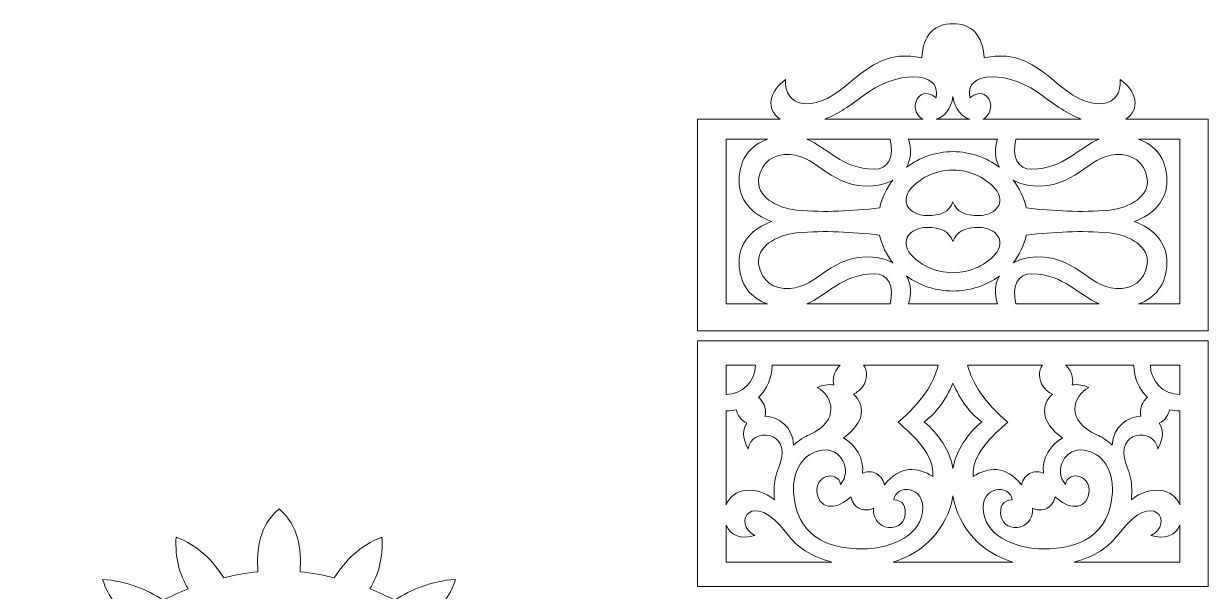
# Model space of a CAD drawing. Header units: centimetres. Extents: x -40.3 to 9.9, y -20.4 to 19.9.
# Drawn here: x -40.3 to -15.98, y 0.39 to 12.04 of the extents above; entities that cross this region are included whole.
import ezdxf

# ---------------------------------------------------------------- set-up
doc = ezdxf.new("R2010")
doc.units = ezdxf.units.CM
doc.header["$MEASUREMENT"] = 0
doc.layers.add('layer 2', color=7, linetype='Continuous', plot=False)

msp = doc.modelspace()

# ---------------------------------------------------------------- linework, layer by layer
at = {"layer": 'layer 2', "color": 254, "lineweight": 9}
for points, knots in [([(-21.2248, 12.04453), (-20.83981, 12.03861), (-20.61209, 11.81258), (-20.58666, 11.34498), (-20.58666, 11.34498), (-20.47581, 11.36886), (-20.34994, 11.38096), (-20.20806, 11.38015), (-20.20806, 11.38015), (-19.76941, 11.37761), (-19.41247, 11.1005), (-19.01613, 10.76466), (-19.01613, 10.76466), (-18.3214, 10.17605), (-17.75389, 10.35332), (-17.79107, 10.89882), (-17.79107, 10.89882), (-17.45713, 10.66916), (-17.37126, 10.27574), (-17.67846, 10.0851), (-17.67846, 10.0851), (-17.67846, 10.0851), (-15.98481, 10.0851), (-15.98481, 10.0851), (-15.98481, 10.0851), (-15.98481, 10.0851), (-15.98481, 5.7393), (-15.98481, 5.7393), (-15.98481, 5.7393), (-15.98481, 5.7393), (-26.46478, 5.7393), (-26.46478, 5.7393), (-26.46478, 5.7393), (-26.46478, 5.7393), (-26.46478, 10.0851), (-26.46478, 10.0851), (-26.46478, 10.0851), (-26.46478, 10.0851), (-24.77113, 10.0851), (-24.77113, 10.0851), (-24.77113, 10.0851), (-25.07833, 10.27574), (-24.99243, 10.66916), (-24.65849, 10.89882), (-24.65849, 10.89882), (-24.69571, 10.35332), (-24.12819, 10.17605), (-23.43347, 10.76466), (-23.43347, 10.76466), (-23.03709, 11.1005), (-22.68018, 11.37761), (-22.24154, 11.38015), (-22.24154, 11.38015), (-22.09965, 11.38096), (-21.97374, 11.36886), (-21.8629, 11.34498), (-21.8629, 11.34498), (-21.83747, 11.81258), (-21.60978, 12.03861), (-21.2248, 12.04453)], [0, 0, 0, 0, 0.0625, 0.0625, 0.0625, 0.0625, 0.125, 0.125, 0.125, 0.125, 0.1875, 0.1875, 0.1875, 0.1875, 0.25, 0.25, 0.25, 0.25, 0.3125, 0.3125, 0.3125, 0.3125, 0.375, 0.375, 0.375, 0.375, 0.4375, 0.4375, 0.4375, 0.4375, 0.5, 0.5, 0.5, 0.5, 0.5625, 0.5625, 0.5625, 0.5625, 0.625, 0.625, 0.625, 0.625, 0.6875, 0.6875, 0.6875, 0.6875, 0.75, 0.75, 0.75, 0.75, 0.8125, 0.8125, 0.8125, 0.8125, 0.875, 0.875, 0.875, 0.875, 1, 1, 1, 1]), ([(-21.8381, 10.0851), (-21.8381, 10.0851), (-23.85348, 10.0851), (-23.85348, 10.0851), (-23.85348, 10.0851), (-23.63564, 10.1722), (-23.38246, 10.31991), (-23.08535, 10.55295), (-23.08535, 10.55295), (-22.4041, 11.08731), (-21.44856, 11.10368), (-21.57182, 10.52096), (-21.57182, 10.52096), (-21.79619, 10.71922), (-21.99512, 10.55779), (-21.99943, 10.36577), (-21.99943, 10.36577), (-22.00204, 10.2489), (-21.94432, 10.13343), (-21.8381, 10.0851)], [0, 0, 0, 0, 0.16666667, 0.16666667, 0.16666667, 0.16666667, 0.33333333, 0.33333333, 0.33333333, 0.33333333, 0.5, 0.5, 0.5, 0.5, 0.66666667, 0.66666667, 0.66666667, 0.66666667, 1, 1, 1, 1]), ([(-20.61149, 10.0851), (-20.61149, 10.0851), (-18.59611, 10.0851), (-18.59611, 10.0851), (-18.59611, 10.0851), (-18.81395, 10.1722), (-19.06714, 10.31991), (-19.36425, 10.55295), (-19.36425, 10.55295), (-20.0455, 11.08731), (-21.00103, 11.10368), (-20.87777, 10.52096), (-20.87777, 10.52096), (-20.65337, 10.71922), (-20.45444, 10.55779), (-20.45017, 10.36577), (-20.45017, 10.36577), (-20.44756, 10.2489), (-20.50527, 10.13343), (-20.61149, 10.0851)], [0, 0, 0, 0, 0.16666667, 0.16666667, 0.16666667, 0.16666667, 0.33333333, 0.33333333, 0.33333333, 0.33333333, 0.5, 0.5, 0.5, 0.5, 0.66666667, 0.66666667, 0.66666667, 0.66666667, 1, 1, 1, 1]), ([(-21.2248, 10.0851), (-21.2248, 10.0851), (-20.87826, 10.0851), (-20.87826, 10.0851), (-20.87826, 10.0851), (-21.04728, 10.13361), (-21.18416, 10.28029), (-21.2248, 10.54981), (-21.2248, 10.54981), (-21.26544, 10.28029), (-21.40231, 10.13361), (-21.57133, 10.0851), (-21.57133, 10.0851), (-21.57133, 10.0851), (-21.2248, 10.0851), (-21.2248, 10.0851)], [0, 0, 0, 0, 0.2, 0.2, 0.2, 0.2, 0.4, 0.4, 0.4, 0.4, 0.6, 0.6, 0.6, 0.6, 1, 1, 1, 1]), ([(-25.03081, 6.29369), (-25.03081, 6.29369), (-25.87808, 6.29369), (-25.87808, 6.29369), (-25.87808, 6.29369), (-25.87808, 6.29369), (-25.87808, 9.67376), (-25.87808, 9.67376), (-25.87808, 9.67376), (-25.87808, 9.67376), (-25.03257, 9.67376), (-25.03257, 9.67376), (-25.03257, 9.67376), (-25.36849, 9.55576), (-25.6064, 9.29117), (-25.61529, 8.8332), (-25.61529, 8.8332), (-25.62305, 8.43378), (-25.35138, 8.12641), (-24.94209, 7.98406), (-24.94209, 7.98406), (-25.35138, 7.84168), (-25.62305, 7.53431), (-25.61529, 7.13486), (-25.61529, 7.13486), (-25.60637, 6.6761), (-25.36768, 6.41138), (-25.03081, 6.29369)], [0, 0, 0, 0, 0.125, 0.125, 0.125, 0.125, 0.25, 0.25, 0.25, 0.25, 0.375, 0.375, 0.375, 0.375, 0.5, 0.5, 0.5, 0.5, 0.625, 0.625, 0.625, 0.625, 0.75, 0.75, 0.75, 0.75, 1, 1, 1, 1]), ([(-24.22464, 9.67376), (-24.22464, 9.67376), (-22.51522, 9.67376), (-22.51522, 9.67376), (-22.51522, 9.67376), (-22.42653, 9.32264), (-22.55248, 9.05083), (-22.84327, 9.05675), (-22.84327, 9.05675), (-23.51235, 9.07048), (-23.79506, 9.49878), (-24.22464, 9.67376)], [0, 0, 0, 0, 0.25, 0.25, 0.25, 0.25, 0.5, 0.5, 0.5, 0.5, 1, 1, 1, 1]), ([(-21.2248, 9.41779), (-20.865, 9.41779), (-20.53409, 9.29463), (-20.27251, 9.10159), (-20.27251, 9.10159), (-20.36815, 9.27308), (-20.37954, 9.47931), (-20.31322, 9.67376), (-20.31322, 9.67376), (-20.31322, 9.67376), (-22.13637, 9.67376), (-22.13637, 9.67376), (-22.13637, 9.67376), (-22.07002, 9.47931), (-22.08145, 9.27308), (-22.17705, 9.10159), (-22.17705, 9.10159), (-21.91546, 9.29463), (-21.58459, 9.41779), (-21.2248, 9.41779)], [0, 0, 0, 0, 0.16666667, 0.16666667, 0.16666667, 0.16666667, 0.33333333, 0.33333333, 0.33333333, 0.33333333, 0.5, 0.5, 0.5, 0.5, 0.66666667, 0.66666667, 0.66666667, 0.66666667, 1, 1, 1, 1]), ([(-18.22495, 9.67376), (-18.22495, 9.67376), (-19.93437, 9.67376), (-19.93437, 9.67376), (-19.93437, 9.67376), (-20.02306, 9.32264), (-19.89708, 9.05083), (-19.60632, 9.05675), (-19.60632, 9.05675), (-18.93721, 9.07048), (-18.65453, 9.49878), (-18.22495, 9.67376)], [0, 0, 0, 0, 0.25, 0.25, 0.25, 0.25, 0.5, 0.5, 0.5, 0.5, 1, 1, 1, 1]), ([(-17.41875, 6.29369), (-17.41875, 6.29369), (-16.57152, 6.29369), (-16.57152, 6.29369), (-16.57152, 6.29369), (-16.57152, 6.29369), (-16.57152, 9.67376), (-16.57152, 9.67376), (-16.57152, 9.67376), (-16.57152, 9.67376), (-17.41702, 9.67376), (-17.41702, 9.67376), (-17.41702, 9.67376), (-17.08107, 9.55576), (-16.84319, 9.29117), (-16.8343, 8.8332), (-16.8343, 8.8332), (-16.82654, 8.43378), (-17.09821, 8.12641), (-17.50751, 7.98406), (-17.50751, 7.98406), (-17.09821, 7.84168), (-16.82654, 7.53431), (-16.8343, 7.13486), (-16.8343, 7.13486), (-16.84323, 6.6761), (-17.08192, 6.41138), (-17.41875, 6.29369)], [0, 0, 0, 0, 0.125, 0.125, 0.125, 0.125, 0.25, 0.25, 0.25, 0.25, 0.375, 0.375, 0.375, 0.375, 0.5, 0.5, 0.5, 0.5, 0.625, 0.625, 0.625, 0.625, 0.75, 0.75, 0.75, 0.75, 1, 1, 1, 1]), ([(-22.45807, 8.83133), (-22.59026, 8.66528), (-22.68456, 8.4716), (-22.72918, 8.26135), (-22.72918, 8.26135), (-23.31998, 8.20247), (-23.82833, 8.16158), (-24.43582, 8.21982), (-24.43582, 8.21982), (-24.85922, 8.26043), (-25.26495, 8.5121), (-25.21288, 8.86004), (-25.21288, 8.86004), (-25.15986, 9.21476), (-24.90289, 9.3727), (-24.56906, 9.36081), (-24.56906, 9.36081), (-23.99382, 9.32501), (-23.70863, 8.64443), (-22.87012, 8.71696), (-22.87012, 8.71696), (-22.70593, 8.73117), (-22.56895, 8.77178), (-22.45807, 8.83133)], [0, 0, 0, 0, 0.14285714, 0.14285714, 0.14285714, 0.14285714, 0.28571429, 0.28571429, 0.28571429, 0.28571429, 0.42857143, 0.42857143, 0.42857143, 0.42857143, 0.57142857, 0.57142857, 0.57142857, 0.57142857, 0.71428571, 0.71428571, 0.71428571, 0.71428571, 1, 1, 1, 1]), ([(-19.99149, 8.83133), (-19.85933, 8.66528), (-19.765, 8.4716), (-19.72041, 8.26135), (-19.72041, 8.26135), (-19.12961, 8.20247), (-18.62126, 8.16158), (-18.01378, 8.21982), (-18.01378, 8.21982), (-17.59034, 8.26043), (-17.18464, 8.5121), (-17.23668, 8.86004), (-17.23668, 8.86004), (-17.28974, 9.21476), (-17.54666, 9.3727), (-17.8805, 9.36081), (-17.8805, 9.36081), (-18.45577, 9.32501), (-18.74096, 8.64443), (-19.57948, 8.71696), (-19.57948, 8.71696), (-19.74366, 8.73117), (-19.88061, 8.77178), (-19.99149, 8.83133)], [0, 0, 0, 0, 0.14285714, 0.14285714, 0.14285714, 0.14285714, 0.28571429, 0.28571429, 0.28571429, 0.28571429, 0.42857143, 0.42857143, 0.42857143, 0.42857143, 0.57142857, 0.57142857, 0.57142857, 0.57142857, 0.71428571, 0.71428571, 0.71428571, 0.71428571, 1, 1, 1, 1]), ([(-21.2248, 8.38894), (-21.14994, 8.18042), (-20.97087, 8.09998), (-20.69189, 8.10514), (-20.69189, 8.10514), (-20.41316, 8.11025), (-20.14667, 8.29638), (-20.31597, 8.607), (-20.31597, 8.607), (-20.52164, 8.86594), (-20.85216, 9.04063), (-21.2248, 9.04063), (-21.2248, 9.04063), (-21.59744, 9.04063), (-21.92795, 8.86594), (-22.13362, 8.607), (-22.13362, 8.607), (-22.30292, 8.29638), (-22.03643, 8.11025), (-21.7577, 8.10514), (-21.7577, 8.10514), (-21.47873, 8.09998), (-21.29966, 8.18042), (-21.2248, 8.38894)], [0, 0, 0, 0, 0.14285714, 0.14285714, 0.14285714, 0.14285714, 0.28571429, 0.28571429, 0.28571429, 0.28571429, 0.42857143, 0.42857143, 0.42857143, 0.42857143, 0.57142857, 0.57142857, 0.57142857, 0.57142857, 0.71428571, 0.71428571, 0.71428571, 0.71428571, 1, 1, 1, 1]), ([(-22.72932, 7.70674), (-22.68484, 7.4967), (-22.59079, 7.30317), (-22.45892, 7.13718), (-22.45892, 7.13718), (-22.56962, 7.19652), (-22.70636, 7.23695), (-22.87012, 7.25113), (-22.87012, 7.25113), (-23.70863, 7.32366), (-23.99382, 6.64308), (-24.56906, 6.60731), (-24.56906, 6.60731), (-24.90289, 6.59535), (-25.15986, 6.75333), (-25.21288, 7.10804), (-25.21288, 7.10804), (-25.26495, 7.45599), (-24.85922, 7.70766), (-24.43582, 7.74827), (-24.43582, 7.74827), (-23.82837, 7.80651), (-23.32005, 7.76562), (-22.72932, 7.70674)], [0, 0, 0, 0, 0.14285714, 0.14285714, 0.14285714, 0.14285714, 0.28571429, 0.28571429, 0.28571429, 0.28571429, 0.42857143, 0.42857143, 0.42857143, 0.42857143, 0.57142857, 0.57142857, 0.57142857, 0.57142857, 0.71428571, 0.71428571, 0.71428571, 0.71428571, 1, 1, 1, 1]), ([(-21.2248, 6.93352), (-20.85216, 6.93352), (-20.52164, 7.10152), (-20.31597, 7.36049), (-20.31597, 7.36049), (-20.14667, 7.67108), (-20.41316, 7.8572), (-20.69189, 7.86232), (-20.69189, 7.86232), (-20.97087, 7.86747), (-21.14994, 7.78037), (-21.2248, 7.57184), (-21.2248, 7.57184), (-21.29966, 7.78037), (-21.47873, 7.86747), (-21.7577, 7.86232), (-21.7577, 7.86232), (-22.03643, 7.8572), (-22.30292, 7.67108), (-22.13362, 7.36049), (-22.13362, 7.36049), (-21.92795, 7.10152), (-21.59744, 6.93352), (-21.2248, 6.93352)], [0, 0, 0, 0, 0.14285714, 0.14285714, 0.14285714, 0.14285714, 0.28571429, 0.28571429, 0.28571429, 0.28571429, 0.42857143, 0.42857143, 0.42857143, 0.42857143, 0.57142857, 0.57142857, 0.57142857, 0.57142857, 0.71428571, 0.71428571, 0.71428571, 0.71428571, 1, 1, 1, 1]), ([(-19.72027, 7.70674), (-19.76476, 7.4967), (-19.85877, 7.30317), (-19.99064, 7.13718), (-19.99064, 7.13718), (-19.87994, 7.19652), (-19.74324, 7.23695), (-19.57948, 7.25113), (-19.57948, 7.25113), (-18.74096, 7.32366), (-18.45577, 6.64308), (-17.8805, 6.60731), (-17.8805, 6.60731), (-17.54666, 6.59535), (-17.28974, 6.75333), (-17.23668, 7.10804), (-17.23668, 7.10804), (-17.18464, 7.45599), (-17.59034, 7.70766), (-18.01378, 7.74827), (-18.01378, 7.74827), (-18.62119, 7.80651), (-19.12954, 7.76562), (-19.72027, 7.70674)], [0, 0, 0, 0, 0.14285714, 0.14285714, 0.14285714, 0.14285714, 0.28571429, 0.28571429, 0.28571429, 0.28571429, 0.42857143, 0.42857143, 0.42857143, 0.42857143, 0.57142857, 0.57142857, 0.57142857, 0.57142857, 0.71428571, 0.71428571, 0.71428571, 0.71428571, 1, 1, 1, 1]), ([(-22.51536, 6.29369), (-22.51536, 6.29369), (-24.22616, 6.29369), (-24.22616, 6.29369), (-24.22616, 6.29369), (-23.79574, 6.46828), (-23.51316, 6.89761), (-22.84327, 6.91134), (-22.84327, 6.91134), (-22.55233, 6.91726), (-22.42639, 6.64513), (-22.51536, 6.29369)], [0, 0, 0, 0, 0.25, 0.25, 0.25, 0.25, 0.5, 0.5, 0.5, 0.5, 1, 1, 1, 1]), ([(-21.2248, 6.29369), (-21.2248, 6.29369), (-20.31301, 6.29369), (-20.31301, 6.29369), (-20.31301, 6.29369), (-20.37947, 6.48793), (-20.36829, 6.69395), (-20.27311, 6.86544), (-20.27311, 6.86544), (-20.53462, 6.67268), (-20.86528, 6.5575), (-21.2248, 6.5575), (-21.2248, 6.5575), (-21.58431, 6.5575), (-21.91497, 6.67268), (-22.17645, 6.86544), (-22.17645, 6.86544), (-22.08131, 6.69395), (-22.07012, 6.48793), (-22.13659, 6.29369), (-22.13659, 6.29369), (-22.13659, 6.29369), (-21.2248, 6.29369), (-21.2248, 6.29369)], [0, 0, 0, 0, 0.14285714, 0.14285714, 0.14285714, 0.14285714, 0.28571429, 0.28571429, 0.28571429, 0.28571429, 0.42857143, 0.42857143, 0.42857143, 0.42857143, 0.57142857, 0.57142857, 0.57142857, 0.57142857, 0.71428571, 0.71428571, 0.71428571, 0.71428571, 1, 1, 1, 1]), ([(-19.93423, 6.29369), (-19.93423, 6.29369), (-18.22343, 6.29369), (-18.22343, 6.29369), (-18.22343, 6.29369), (-18.65386, 6.46828), (-18.93643, 6.89761), (-19.60632, 6.91134), (-19.60632, 6.91134), (-19.89726, 6.91726), (-20.0232, 6.64513), (-19.93423, 6.29369)], [0, 0, 0, 0, 0.25, 0.25, 0.25, 0.25, 0.5, 0.5, 0.5, 0.5, 1, 1, 1, 1]), ([(-21.2248, 0.4942), (-21.2248, 0.4942), (-15.98481, 0.4942), (-15.98481, 0.4942), (-15.98481, 0.4942), (-15.98481, 0.4942), (-15.98481, 5.53744), (-15.98481, 5.53744), (-15.98481, 5.53744), (-15.98481, 5.53744), (-26.46478, 5.53744), (-26.46478, 5.53744), (-26.46478, 5.53744), (-26.46478, 5.53744), (-26.46478, 0.4942), (-26.46478, 0.4942), (-26.46478, 0.4942), (-26.46478, 0.4942), (-21.2248, 0.4942), (-21.2248, 0.4942)], [0, 0, 0, 0, 0.16666667, 0.16666667, 0.16666667, 0.16666667, 0.33333333, 0.33333333, 0.33333333, 0.33333333, 0.5, 0.5, 0.5, 0.5, 0.66666667, 0.66666667, 0.66666667, 0.66666667, 1, 1, 1, 1]), ([(-25.27567, 5.03671), (-25.27567, 4.70408), (-25.54544, 4.43431), (-25.87808, 4.43431), (-25.87808, 4.43431), (-25.87808, 4.43431), (-25.87808, 5.03671), (-25.87808, 5.03671), (-25.87808, 5.03671), (-25.87808, 5.03671), (-25.27567, 5.03671), (-25.27567, 5.03671)], [0, 0, 0, 0, 0.25, 0.25, 0.25, 0.25, 0.5, 0.5, 0.5, 0.5, 1, 1, 1, 1]), ([(-23.67113, 4.63059), (-23.69706, 4.73364), (-23.67523, 4.85648), (-23.60224, 4.96167), (-23.60224, 4.96167), (-23.58276, 4.98972), (-23.56086, 5.01477), (-23.53718, 5.03671), (-23.53718, 5.03671), (-23.53718, 5.03671), (-24.93838, 5.03671), (-24.93838, 5.03671), (-24.93838, 5.03671), (-24.93838, 4.77671), (-25.04404, 4.54134), (-25.21475, 4.37119), (-25.21475, 4.37119), (-25.18903, 4.34996), (-25.16529, 4.3248), (-25.14451, 4.29588), (-25.14451, 4.29588), (-25.07455, 4.19862), (-25.05508, 4.08287), (-25.08334, 3.98839), (-25.08334, 3.98839), (-24.81198, 3.97693), (-24.51194, 3.78195), (-24.49469, 3.39308), (-24.49469, 3.39308), (-24.40004, 3.48484), (-24.25742, 3.57265), (-24.17674, 3.60665), (-24.17674, 3.60665), (-23.53316, 3.8779), (-23.68115, 4.41247), (-24.01005, 4.57394), (-24.01005, 4.57394), (-23.90704, 4.62862), (-23.78819, 4.6447), (-23.67113, 4.63059)], [0, 0, 0, 0, 0.09090909, 0.09090909, 0.09090909, 0.09090909, 0.18181818, 0.18181818, 0.18181818, 0.18181818, 0.27272727, 0.27272727, 0.27272727, 0.27272727, 0.36363636, 0.36363636, 0.36363636, 0.36363636, 0.45454545, 0.45454545, 0.45454545, 0.45454545, 0.54545455, 0.54545455, 0.54545455, 0.54545455, 0.63636364, 0.63636364, 0.63636364, 0.63636364, 0.72727273, 0.72727273, 0.72727273, 0.72727273, 0.81818182, 0.81818182, 0.81818182, 0.81818182, 1, 1, 1, 1]), ([(-23.05956, 5.03671), (-22.97306, 4.9229), (-22.97602, 4.74313), (-23.0772, 4.59732), (-23.0772, 4.59732), (-23.1275, 4.52486), (-23.19418, 4.47219), (-23.26533, 4.4426), (-23.26533, 4.4426), (-23.04227, 4.23149), (-22.99691, 3.87815), (-23.47277, 3.54206), (-23.47277, 3.54206), (-23.22297, 3.39633), (-23.04559, 3.12561), (-23.08171, 2.81654), (-23.08171, 2.81654), (-23.00315, 2.85129), (-22.91566, 2.85714), (-22.83417, 2.82624), (-22.83417, 2.82624), (-22.72774, 2.78585), (-22.65531, 2.69176), (-22.63002, 2.57912), (-22.63002, 2.57912), (-22.30292, 2.98915), (-21.95085, 2.94428), (-21.63896, 2.74979), (-21.63896, 2.74979), (-21.60065, 3.19161), (-22.01742, 3.57198), (-22.35146, 3.86531), (-22.35146, 3.86531), (-21.86932, 4.27647), (-21.61589, 4.66478), (-21.52621, 5.03671), (-21.52621, 5.03671), (-21.52621, 5.03671), (-23.05956, 5.03671), (-23.05956, 5.03671)], [0, 0, 0, 0, 0.09090909, 0.09090909, 0.09090909, 0.09090909, 0.18181818, 0.18181818, 0.18181818, 0.18181818, 0.27272727, 0.27272727, 0.27272727, 0.27272727, 0.36363636, 0.36363636, 0.36363636, 0.36363636, 0.45454545, 0.45454545, 0.45454545, 0.45454545, 0.54545455, 0.54545455, 0.54545455, 0.54545455, 0.63636364, 0.63636364, 0.63636364, 0.63636364, 0.72727273, 0.72727273, 0.72727273, 0.72727273, 0.81818182, 0.81818182, 0.81818182, 0.81818182, 1, 1, 1, 1]), ([(-19.39003, 5.03671), (-19.4765, 4.9229), (-19.47357, 4.74313), (-19.3724, 4.59732), (-19.3724, 4.59732), (-19.32209, 4.52486), (-19.25538, 4.47219), (-19.18426, 4.4426), (-19.18426, 4.4426), (-19.40732, 4.23149), (-19.45269, 3.87815), (-18.97683, 3.54206), (-18.97683, 3.54206), (-18.97683, 3.54206), (-18.97679, 3.54206), (-18.97679, 3.54206), (-18.97679, 3.54206), (-19.22659, 3.39633), (-19.404, 3.12561), (-19.36788, 2.81654), (-19.36788, 2.81654), (-19.44644, 2.85129), (-19.53393, 2.85714), (-19.61542, 2.82624), (-19.61542, 2.82624), (-19.72182, 2.78585), (-19.79425, 2.69176), (-19.81958, 2.57912), (-19.81958, 2.57912), (-20.14667, 2.98915), (-20.49871, 2.94428), (-20.81064, 2.74979), (-20.81064, 2.74979), (-20.84895, 3.19161), (-20.43218, 3.57198), (-20.09809, 3.86531), (-20.09809, 3.86531), (-20.58027, 4.27647), (-20.83371, 4.66478), (-20.92338, 5.03671), (-20.92338, 5.03671), (-20.92338, 5.03671), (-19.39003, 5.03671), (-19.39003, 5.03671)], [0, 0, 0, 0, 0.08333333, 0.08333333, 0.08333333, 0.08333333, 0.16666667, 0.16666667, 0.16666667, 0.16666667, 0.25, 0.25, 0.25, 0.25, 0.33333333, 0.33333333, 0.33333333, 0.33333333, 0.41666667, 0.41666667, 0.41666667, 0.41666667, 0.5, 0.5, 0.5, 0.5, 0.58333333, 0.58333333, 0.58333333, 0.58333333, 0.66666667, 0.66666667, 0.66666667, 0.66666667, 0.75, 0.75, 0.75, 0.75, 0.83333333, 0.83333333, 0.83333333, 0.83333333, 1, 1, 1, 1]), ([(-18.77846, 4.63059), (-18.75249, 4.73364), (-18.77437, 4.85648), (-18.84736, 4.96167), (-18.84736, 4.96167), (-18.86683, 4.98972), (-18.88874, 5.01477), (-18.91241, 5.03671), (-18.91241, 5.03671), (-18.91241, 5.03671), (-17.51121, 5.03671), (-17.51121, 5.03671), (-17.51121, 5.03671), (-17.51121, 4.77671), (-17.40555, 4.54134), (-17.23484, 4.37119), (-17.23484, 4.37119), (-17.26056, 4.34996), (-17.2843, 4.3248), (-17.30508, 4.29588), (-17.30508, 4.29588), (-17.37504, 4.19862), (-17.39451, 4.08287), (-17.36622, 3.98839), (-17.36622, 3.98839), (-17.63758, 3.97693), (-17.93765, 3.78195), (-17.9549, 3.39308), (-17.9549, 3.39308), (-18.04955, 3.48484), (-18.19218, 3.57265), (-18.27286, 3.60665), (-18.27286, 3.60665), (-18.91643, 3.8779), (-18.76844, 4.41247), (-18.43955, 4.57394), (-18.43955, 4.57394), (-18.54256, 4.62862), (-18.66141, 4.6447), (-18.77846, 4.63059)], [0, 0, 0, 0, 0.09090909, 0.09090909, 0.09090909, 0.09090909, 0.18181818, 0.18181818, 0.18181818, 0.18181818, 0.27272727, 0.27272727, 0.27272727, 0.27272727, 0.36363636, 0.36363636, 0.36363636, 0.36363636, 0.45454545, 0.45454545, 0.45454545, 0.45454545, 0.54545455, 0.54545455, 0.54545455, 0.54545455, 0.63636364, 0.63636364, 0.63636364, 0.63636364, 0.72727273, 0.72727273, 0.72727273, 0.72727273, 0.81818182, 0.81818182, 0.81818182, 0.81818182, 1, 1, 1, 1]), ([(-17.17388, 5.03671), (-17.17388, 4.70408), (-16.90415, 4.43431), (-16.57152, 4.43431), (-16.57152, 4.43431), (-16.57152, 4.43431), (-16.57152, 5.03671), (-16.57152, 5.03671), (-16.57152, 5.03671), (-16.57152, 5.03671), (-17.17388, 5.03671), (-17.17388, 5.03671)], [0, 0, 0, 0, 0.25, 0.25, 0.25, 0.25, 0.5, 0.5, 0.5, 0.5, 1, 1, 1, 1]), ([(-21.2248, 4.66336), (-21.07278, 4.32283), (-20.88204, 4.04787), (-20.63463, 3.87424), (-20.63463, 3.87424), (-20.93443, 3.61124), (-21.15371, 3.29907), (-21.2248, 2.91644), (-21.2248, 2.91644), (-21.29588, 3.29907), (-21.51517, 3.61124), (-21.81496, 3.87424), (-21.81496, 3.87424), (-21.56756, 4.04787), (-21.37681, 4.32283), (-21.2248, 4.66336)], [0, 0, 0, 0, 0.2, 0.2, 0.2, 0.2, 0.4, 0.4, 0.4, 0.4, 0.6, 0.6, 0.6, 0.6, 1, 1, 1, 1]), ([(-25.66877, 4.12044), (-25.73608, 4.10513), (-25.80611, 4.09702), (-25.87808, 4.09702), (-25.87808, 4.09702), (-25.87808, 4.09702), (-25.87808, 2.16817), (-25.87808, 2.16817), (-25.87808, 2.16817), (-25.74783, 2.51682), (-25.27701, 2.57626), (-24.88589, 2.27382), (-24.88589, 2.27382), (-24.88589, 2.27382), (-24.88589, 2.27375), (-24.88589, 2.27375), (-24.88589, 2.27375), (-24.89429, 2.36089), (-24.89598, 2.45046), (-24.89097, 2.5419), (-24.89097, 2.5419), (-24.88222, 2.70196), (-24.84176, 2.85721), (-24.77702, 2.9985), (-24.77702, 2.9985), (-24.77702, 2.9985), (-24.77713, 2.99847), (-24.77713, 2.99847), (-24.77713, 2.99847), (-24.53057, 3.69474), (-25.35896, 3.77338), (-25.43118, 3.31371), (-25.43118, 3.31371), (-25.55599, 3.55264), (-25.54086, 3.72949), (-25.45351, 3.8422), (-25.45351, 3.8422), (-25.50918, 3.86842), (-25.56107, 3.91068), (-25.60164, 3.96712), (-25.60164, 3.96712), (-25.63632, 4.01531), (-25.65854, 4.06802), (-25.66877, 4.12044)], [0, 0, 0, 0, 0.08333333, 0.08333333, 0.08333333, 0.08333333, 0.16666667, 0.16666667, 0.16666667, 0.16666667, 0.25, 0.25, 0.25, 0.25, 0.33333333, 0.33333333, 0.33333333, 0.33333333, 0.41666667, 0.41666667, 0.41666667, 0.41666667, 0.5, 0.5, 0.5, 0.5, 0.58333333, 0.58333333, 0.58333333, 0.58333333, 0.66666667, 0.66666667, 0.66666667, 0.66666667, 0.75, 0.75, 0.75, 0.75, 0.83333333, 0.83333333, 0.83333333, 0.83333333, 1, 1, 1, 1]), ([(-16.78082, 4.12044), (-16.71351, 4.10513), (-16.64345, 4.09702), (-16.57152, 4.09702), (-16.57152, 4.09702), (-16.57152, 4.09702), (-16.57152, 2.16817), (-16.57152, 2.16817), (-16.57152, 2.16817), (-16.70173, 2.51682), (-17.17258, 2.57626), (-17.5637, 2.27382), (-17.5637, 2.27382), (-17.5637, 2.27382), (-17.5637, 2.27375), (-17.5637, 2.27375), (-17.5637, 2.27375), (-17.55527, 2.36089), (-17.55358, 2.45046), (-17.55859, 2.5419), (-17.55859, 2.5419), (-17.56734, 2.70196), (-17.60784, 2.85721), (-17.67254, 2.9985), (-17.67254, 2.9985), (-17.67254, 2.9985), (-17.67247, 2.99847), (-17.67247, 2.99847), (-17.67247, 2.99847), (-17.91902, 3.69474), (-17.09063, 3.77338), (-17.01842, 3.31371), (-17.01842, 3.31371), (-16.8936, 3.55264), (-16.90874, 3.72949), (-16.99605, 3.8422), (-16.99605, 3.8422), (-16.94042, 3.86842), (-16.88852, 3.91068), (-16.84795, 3.96712), (-16.84795, 3.96712), (-16.81327, 4.01531), (-16.79105, 4.06802), (-16.78082, 4.12044)], [0, 0, 0, 0, 0.08333333, 0.08333333, 0.08333333, 0.08333333, 0.16666667, 0.16666667, 0.16666667, 0.16666667, 0.25, 0.25, 0.25, 0.25, 0.33333333, 0.33333333, 0.33333333, 0.33333333, 0.41666667, 0.41666667, 0.41666667, 0.41666667, 0.5, 0.5, 0.5, 0.5, 0.58333333, 0.58333333, 0.58333333, 0.58333333, 0.66666667, 0.66666667, 0.66666667, 0.66666667, 0.75, 0.75, 0.75, 0.75, 0.83333333, 0.83333333, 0.83333333, 0.83333333, 1, 1, 1, 1]), ([(-23.0718, 1.26357), (-23.82198, 1.26428), (-24.44164, 1.53722), (-24.49579, 2.42566), (-24.49579, 2.42566), (-24.5226, 2.8654), (-24.29798, 3.24093), (-23.90961, 3.29293), (-23.90961, 3.29293), (-23.52918, 3.34383), (-23.28089, 2.88544), (-23.53182, 2.5866), (-23.53182, 2.5866), (-23.60562, 2.90798), (-24.07743, 2.75385), (-24.01467, 2.40777), (-24.01467, 2.40777), (-23.94884, 2.04484), (-23.57934, 2.07574), (-23.3216, 2.33457), (-23.3216, 2.33457), (-23.29733, 2.21978), (-23.22434, 2.12347), (-23.11636, 2.08248), (-23.11636, 2.08248), (-23.03084, 2.05006), (-22.93877, 2.05814), (-22.85728, 2.09758), (-22.85728, 2.09758), (-22.86546, 1.92535), (-22.78482, 1.77073), (-22.62021, 1.71827), (-22.62021, 1.71827), (-22.42082, 1.65473), (-22.24612, 1.76801), (-22.21353, 1.92387), (-22.21353, 1.92387), (-22.16855, 2.13903), (-22.25709, 2.26052), (-22.43698, 2.27241), (-22.43698, 2.27241), (-22.40385, 2.59753), (-21.77559, 2.57206), (-21.85154, 2.01771), (-21.85154, 2.01771), (-21.92644, 1.47111), (-22.60356, 1.26312), (-23.0718, 1.26357)], [0, 0, 0, 0, 0.07692308, 0.07692308, 0.07692308, 0.07692308, 0.15384615, 0.15384615, 0.15384615, 0.15384615, 0.23076923, 0.23076923, 0.23076923, 0.23076923, 0.30769231, 0.30769231, 0.30769231, 0.30769231, 0.38461538, 0.38461538, 0.38461538, 0.38461538, 0.46153846, 0.46153846, 0.46153846, 0.46153846, 0.53846154, 0.53846154, 0.53846154, 0.53846154, 0.61538462, 0.61538462, 0.61538462, 0.61538462, 0.69230769, 0.69230769, 0.69230769, 0.69230769, 0.76923077, 0.76923077, 0.76923077, 0.76923077, 0.84615385, 0.84615385, 0.84615385, 0.84615385, 1, 1, 1, 1]), ([(-19.37779, 1.26357), (-18.62761, 1.26428), (-18.00796, 1.53722), (-17.95377, 2.42566), (-17.95377, 2.42566), (-17.92696, 2.8654), (-18.15161, 3.24093), (-18.53998, 3.29293), (-18.53998, 3.29293), (-18.92042, 3.34383), (-19.1687, 2.88544), (-18.91777, 2.5866), (-18.91777, 2.5866), (-18.84397, 2.90798), (-18.37213, 2.75385), (-18.43492, 2.40777), (-18.43492, 2.40777), (-18.50072, 2.04484), (-18.87025, 2.07574), (-19.12799, 2.33457), (-19.12799, 2.33457), (-19.15226, 2.21978), (-19.22525, 2.12347), (-19.33324, 2.08248), (-19.33324, 2.08248), (-19.41875, 2.05006), (-19.51083, 2.05814), (-19.59232, 2.09758), (-19.59232, 2.09758), (-19.58413, 1.92535), (-19.66478, 1.77073), (-19.82938, 1.71827), (-19.82938, 1.71827), (-20.02877, 1.65473), (-20.20347, 1.76801), (-20.23607, 1.92387), (-20.23607, 1.92387), (-20.28105, 2.13903), (-20.1925, 2.26052), (-20.01262, 2.27241), (-20.01262, 2.27241), (-20.04574, 2.59753), (-20.674, 2.57206), (-20.59805, 2.01771), (-20.59805, 2.01771), (-20.52316, 1.47111), (-19.84604, 1.26312), (-19.37779, 1.26357)], [0, 0, 0, 0, 0.07692308, 0.07692308, 0.07692308, 0.07692308, 0.15384615, 0.15384615, 0.15384615, 0.15384615, 0.23076923, 0.23076923, 0.23076923, 0.23076923, 0.30769231, 0.30769231, 0.30769231, 0.30769231, 0.38461538, 0.38461538, 0.38461538, 0.38461538, 0.46153846, 0.46153846, 0.46153846, 0.46153846, 0.53846154, 0.53846154, 0.53846154, 0.53846154, 0.61538462, 0.61538462, 0.61538462, 0.61538462, 0.69230769, 0.69230769, 0.69230769, 0.69230769, 0.76923077, 0.76923077, 0.76923077, 0.76923077, 0.84615385, 0.84615385, 0.84615385, 0.84615385, 1, 1, 1, 1]), ([(-25.28816, 1.53952), (-25.56707, 1.46004), (-25.79447, 1.52893), (-25.87808, 1.7485), (-25.87808, 1.7485), (-25.87808, 1.7485), (-25.87808, 0.99493), (-25.87808, 0.99493), (-25.87808, 0.99493), (-25.87808, 0.99493), (-23.71357, 0.99493), (-23.71357, 0.99493), (-23.71357, 0.99493), (-24.13408, 1.10179), (-24.43977, 1.30908), (-24.63457, 1.5815), (-24.63457, 1.5815), (-24.63457, 1.5815), (-24.6345, 1.58125), (-24.6345, 1.58125), (-24.6345, 1.58125), (-25.3481, 2.53096), (-25.77217, 1.77581), (-25.28816, 1.53952)], [0, 0, 0, 0, 0.14285714, 0.14285714, 0.14285714, 0.14285714, 0.28571429, 0.28571429, 0.28571429, 0.28571429, 0.42857143, 0.42857143, 0.42857143, 0.42857143, 0.57142857, 0.57142857, 0.57142857, 0.57142857, 0.71428571, 0.71428571, 0.71428571, 0.71428571, 1, 1, 1, 1]), ([(-17.16143, 1.53952), (-16.88249, 1.46004), (-16.65509, 1.52893), (-16.57152, 1.7485), (-16.57152, 1.7485), (-16.57152, 1.7485), (-16.57152, 0.99493), (-16.57152, 0.99493), (-16.57152, 0.99493), (-16.57152, 0.99493), (-18.73602, 0.99493), (-18.73602, 0.99493), (-18.73602, 0.99493), (-18.31551, 1.10179), (-18.00983, 1.30908), (-17.81499, 1.5815), (-17.81499, 1.5815), (-17.81499, 1.5815), (-17.81509, 1.58125), (-17.81509, 1.58125), (-17.81509, 1.58125), (-17.10146, 2.53096), (-16.67742, 1.77581), (-17.16143, 1.53952)], [0, 0, 0, 0, 0.14285714, 0.14285714, 0.14285714, 0.14285714, 0.28571429, 0.28571429, 0.28571429, 0.28571429, 0.42857143, 0.42857143, 0.42857143, 0.42857143, 0.57142857, 0.57142857, 0.57142857, 0.57142857, 0.71428571, 0.71428571, 0.71428571, 0.71428571, 1, 1, 1, 1]), ([(-21.2248, 2.35316), (-21.1112, 1.67756), (-20.62155, 1.17739), (-19.99625, 0.99493), (-19.99625, 0.99493), (-19.99625, 0.99493), (-22.45335, 0.99493), (-22.45335, 0.99493), (-22.45335, 0.99493), (-21.82805, 1.17739), (-21.33839, 1.67756), (-21.2248, 2.35316)], [0, 0, 0, 0, 0.25, 0.25, 0.25, 0.25, 0.5, 0.5, 0.5, 0.5, 1, 1, 1, 1]), ([(-35.0557, -14.10614), (-35.0557, -14.10614), (-40.29568, -14.10614), (-40.29568, -14.10614), (-40.29568, -14.10614), (-40.29568, -14.10614), (-40.29568, -3.1791), (-40.29568, -3.1791), (-40.29568, -3.1791), (-40.08768, -2.49965), (-39.74221, -1.86059), (-39.28892, -1.30094), (-39.28892, -1.30094), (-39.56787, -1.15895), (-39.8297, -0.98926), (-40.07213, -0.7916), (-40.07213, -0.7916), (-39.5594, -0.73311), (-39.14234, -0.72764), (-38.7842, -0.7534), (-38.7842, -0.7534), (-38.57028, -0.54907), (-38.34006, -0.36023), (-38.09555, -0.18952), (-38.09555, -0.18952), (-38.34824, 0.01728), (-38.55836, 0.27675), (-38.67717, 0.63912), (-38.67717, 0.63912), (-38.1746, 0.60095), (-37.77717, 0.43359), (-37.43049, 0.21096), (-37.43049, 0.21096), (-37.26557, 0.29562), (-37.09585, 0.37246), (-36.92186, 0.441), (-36.92186, 0.441), (-37.09059, 0.73617), (-37.1984, 1.07512), (-37.16601, 1.5065), (-37.16601, 1.5065), (-36.70656, 1.32782), (-36.41601, 1.02284), (-36.19037, 0.67242), (-36.19037, 0.67242), (-35.96131, 0.72778), (-35.72657, 0.7687), (-35.48718, 0.79449), (-35.48718, 0.79449), (-35.52009, 1.27694), (-35.46203, 1.73146), (-35.0557, 2.0877), (-35.0557, 2.0877), (-34.64937, 1.73146), (-34.5913, 1.27694), (-34.62421, 0.79449), (-34.62421, 0.79449), (-34.38482, 0.7687), (-34.15008, 0.72778), (-33.92102, 0.67242), (-33.92102, 0.67242), (-33.69539, 1.02284), (-33.40487, 1.32782), (-32.94541, 1.5065), (-32.94541, 1.5065), (-32.91299, 1.07512), (-33.0208, 0.73617), (-33.18954, 0.441), (-33.18954, 0.441), (-33.01555, 0.37246), (-32.84583, 0.29562), (-32.6809, 0.21096), (-32.6809, 0.21096), (-32.33423, 0.43359), (-31.93679, 0.60095), (-31.43422, 0.63912), (-31.43422, 0.63912), (-31.55304, 0.27675), (-31.76315, 0.01728), (-32.01585, -0.18952), (-32.01585, -0.18952), (-31.77134, -0.36023), (-31.54111, -0.54907), (-31.32719, -0.7534), (-31.32719, -0.7534), (-30.96901, -0.72764), (-30.55199, -0.73311), (-30.03927, -0.7916), (-30.03927, -0.7916), (-30.2817, -0.98926), (-30.54353, -1.15895), (-30.82247, -1.30094), (-30.82247, -1.30094), (-30.36918, -1.86059), (-30.02371, -2.49965), (-29.81571, -3.1791), (-29.81571, -3.1791), (-29.81571, -3.1791), (-29.81571, -14.10614), (-29.81571, -14.10614), (-29.81571, -14.10614), (-29.81571, -14.10614), (-35.0557, -14.10614), (-35.0557, -14.10614)], [0, 0, 0, 0, 0.03703704, 0.03703704, 0.03703704, 0.03703704, 0.07407407, 0.07407407, 0.07407407, 0.07407407, 0.11111111, 0.11111111, 0.11111111, 0.11111111, 0.14814815, 0.14814815, 0.14814815, 0.14814815, 0.18518519, 0.18518519, 0.18518519, 0.18518519, 0.22222222, 0.22222222, 0.22222222, 0.22222222, 0.25925926, 0.25925926, 0.25925926, 0.25925926, 0.2962963, 0.2962963, 0.2962963, 0.2962963, 0.33333333, 0.33333333, 0.33333333, 0.33333333, 0.37037037, 0.37037037, 0.37037037, 0.37037037, 0.40740741, 0.40740741, 0.40740741, 0.40740741, 0.44444444, 0.44444444, 0.44444444, 0.44444444, 0.48148148, 0.48148148, 0.48148148, 0.48148148, 0.51851852, 0.51851852, 0.51851852, 0.51851852, 0.55555556, 0.55555556, 0.55555556, 0.55555556, 0.59259259, 0.59259259, 0.59259259, 0.59259259, 0.62962963, 0.62962963, 0.62962963, 0.62962963, 0.66666667, 0.66666667, 0.66666667, 0.66666667, 0.7037037, 0.7037037, 0.7037037, 0.7037037, 0.74074074, 0.74074074, 0.74074074, 0.74074074, 0.77777778, 0.77777778, 0.77777778, 0.77777778, 0.81481481, 0.81481481, 0.81481481, 0.81481481, 0.85185185, 0.85185185, 0.85185185, 0.85185185, 0.88888889, 0.88888889, 0.88888889, 0.88888889, 0.92592593, 0.92592593, 0.92592593, 0.92592593, 1, 1, 1, 1])]:
    msp.add_open_spline(points, degree=3, knots=knots, dxfattribs=at)

doc.saveas('drawing.dxf')
